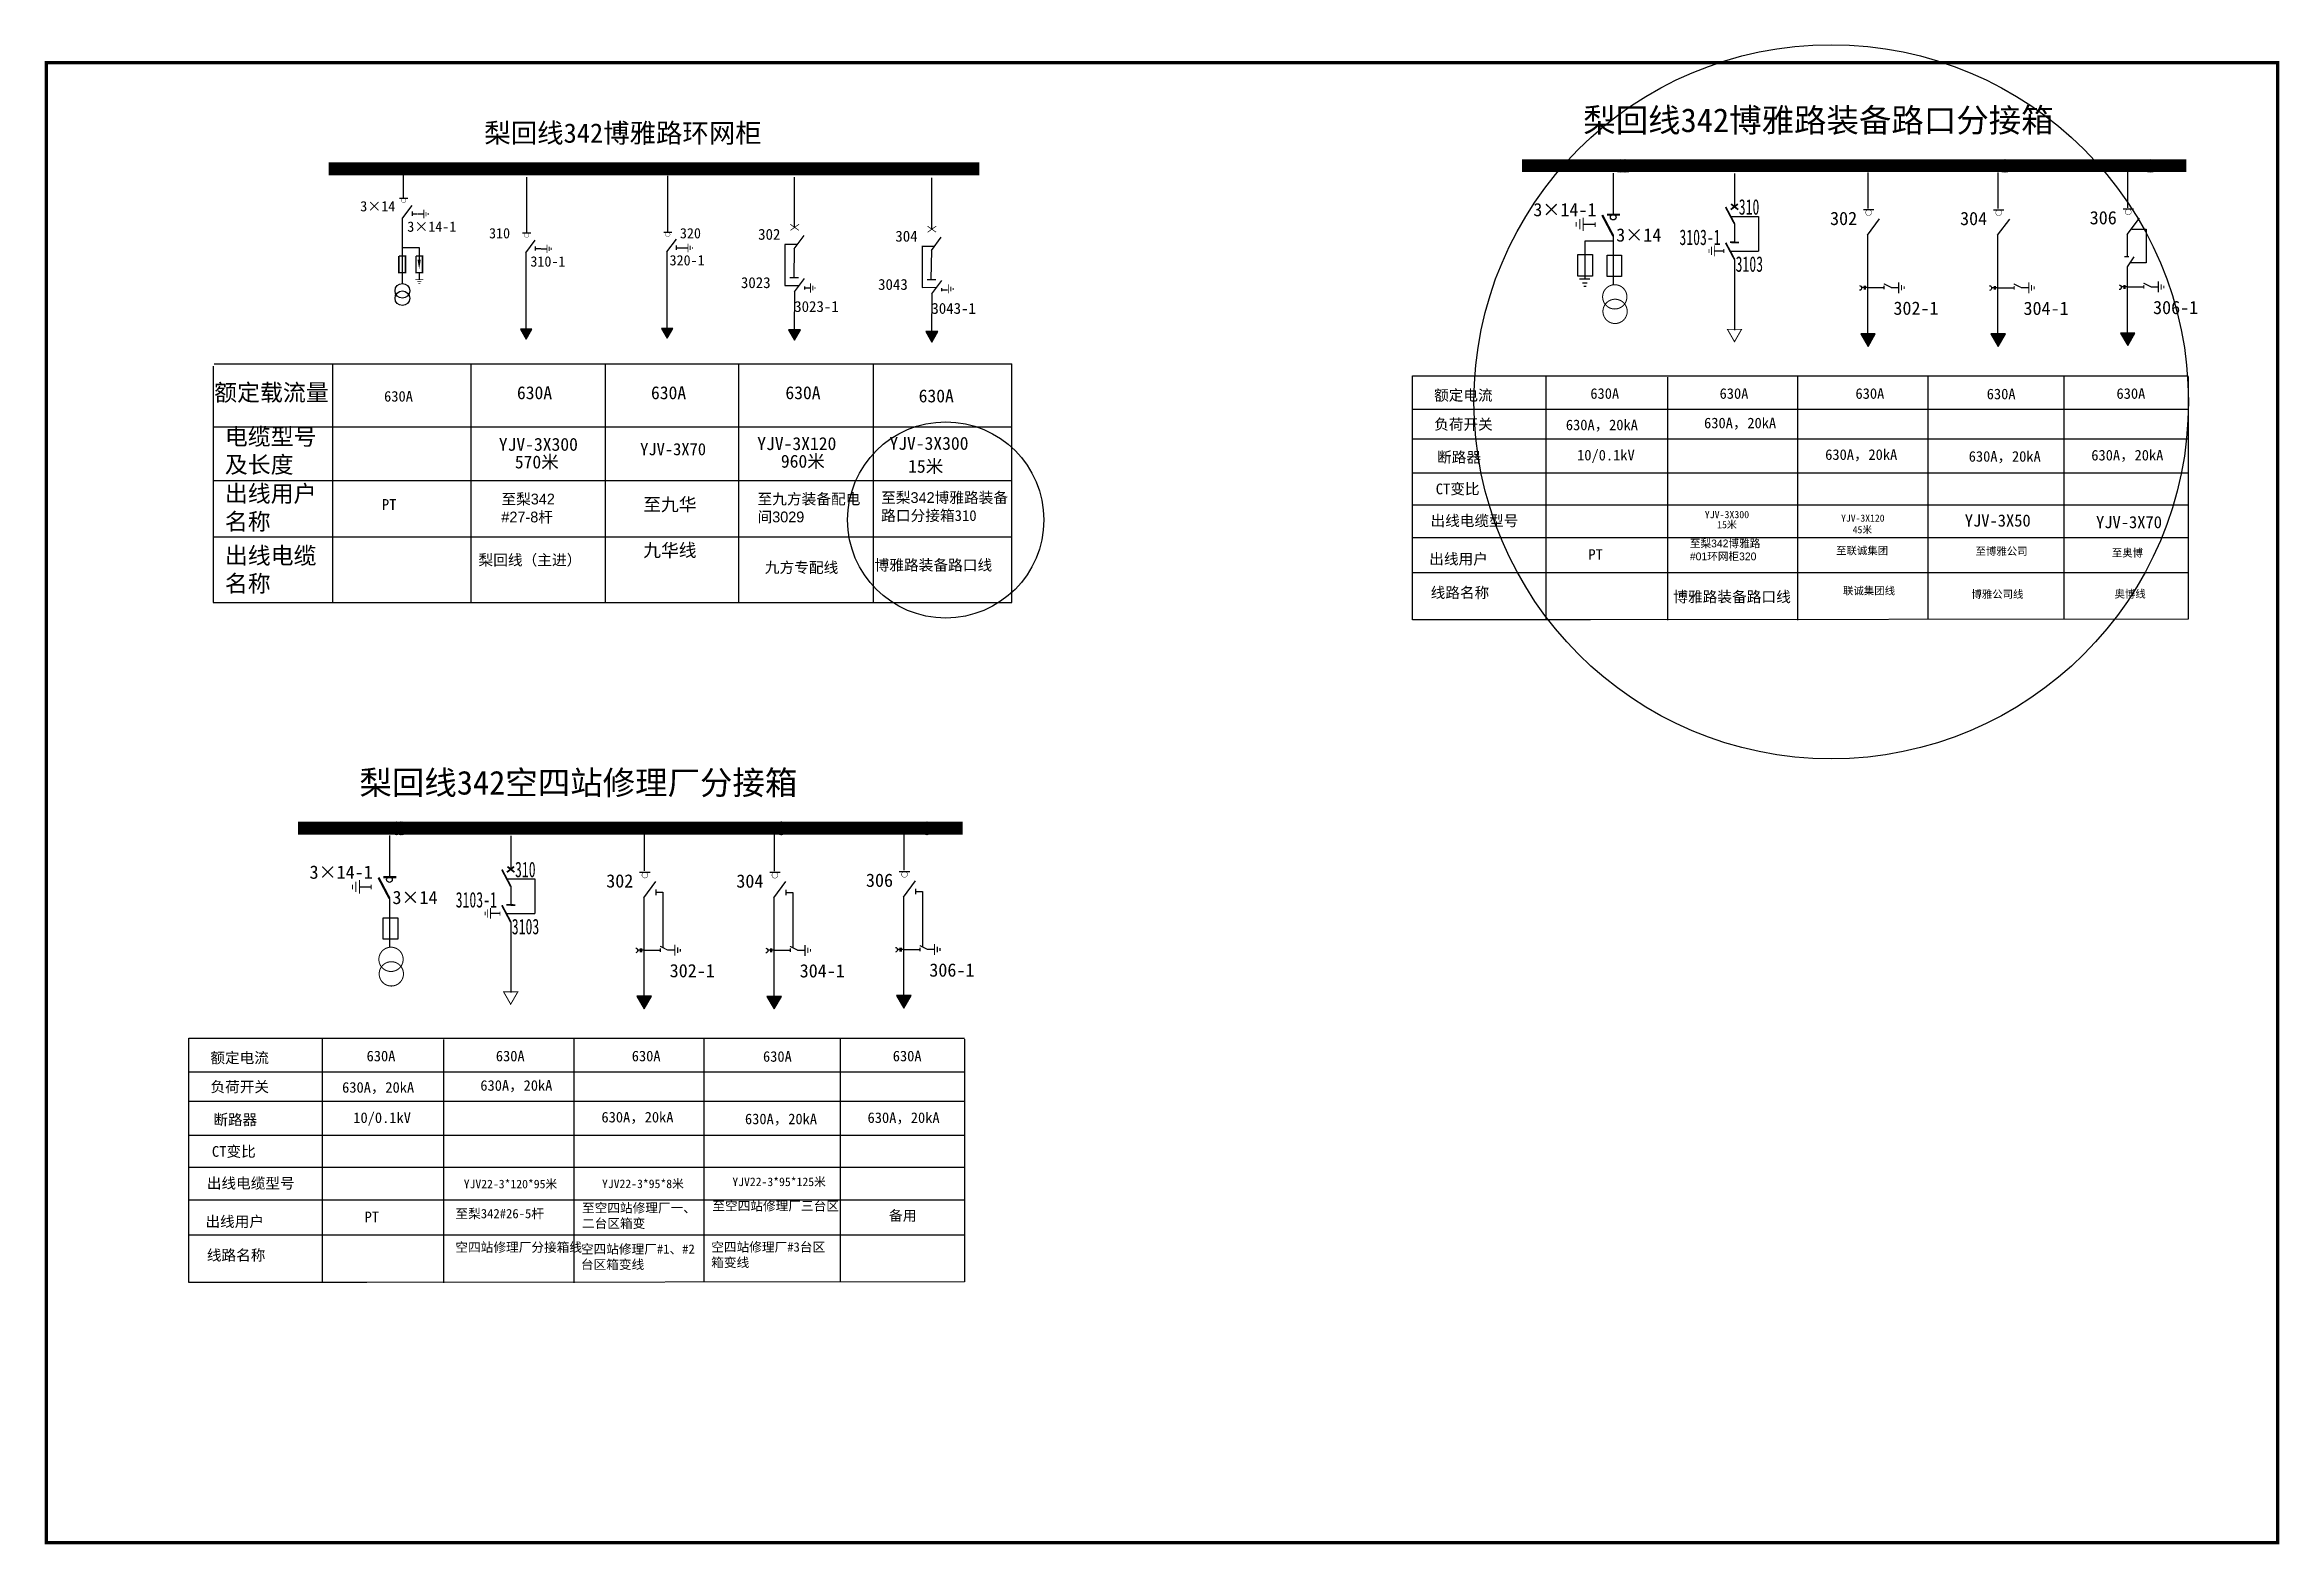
# Model space of a CAD drawing. Extents: x 159 to 505, y -240 to -8.
import ezdxf

# ---------------------------------------------------------------- set-up
doc = ezdxf.new("R2010")
doc.units = 0
doc.header["$LTSCALE"] = 0.774411
doc.layers.get('0').update_dxf_attribs({"linetype": 'CONTINUOUS'})
doc.layers.add('1', color=7, linetype='CONTINUOUS')
doc.layers.add('2', color=7, linetype='CONTINUOUS')
doc.styles.add('HZ', font='')
doc.styles.get("Standard").update_dxf_attribs({"font": '', "height": 2.5})
doc.styles.add('STYLE1', font='txt.shx', dxfattribs={"height": 2.6})
doc.styles.add('宋体', font='')
doc.styles.get('HZ').set_extended_font_data('SimSun')
doc.styles.get('Standard').set_extended_font_data('SimSun')
doc.styles.get('宋体').set_extended_font_data('SimSun')

# ---------------------------------------------------------------- blocks, each defined once
blk = doc.blocks.new('JD')
for points in [[(-2, 0.2), (-2, -0.2), (2, 0.2), (2, -0.2)], [(1, -1.2), (1, -0.8), (-1, -1.2), (-1, -0.8)], [(-0.5, -1.8), (-0.5, -2.2), (0.5, -1.8), (0.5, -2.2)]]:
    blk.add_trace(points)

msp = doc.modelspace()

# ---------------------------------------------------------------- hatches: boundary and pattern name
for color, points in [(0, [(255.46, -53.36), (256.33, -51.84), (254.58, -51.84)]), (0, [(233.61, -53.49), (234.49, -51.97), (232.73, -51.97)]), (7, [(275.16, -53.67), (276.09, -52.06), (274.23, -52.06)]), (7, [(296.4, -53.96), (297.33, -52.35), (295.47, -52.35)]), (0, [(441.35, -54.63), (442.48, -52.67), (440.22, -52.67)]), (0, [(461.48, -54.65), (462.61, -52.69), (460.35, -52.69)]), (0, [(481.55, -54.52), (482.68, -52.56), (480.42, -52.56)]), (0, [(251.88, -157.24), (253.02, -155.29), (250.75, -155.29)]), (0, [(272.02, -157.26), (273.15, -155.3), (270.89, -155.3)]), (0, [(292.09, -157.14), (293.22, -155.18), (290.96, -155.18)])]:
    msp.add_hatch(color=color).paths.add_polyline_path(points)

# ---------------------------------------------------------------- linework, layer by layer
at = {"color": 0}
for p, q in [((441.38, -33.26), (441.38, -27.68)), ((481.58, -33.16), (481.58, -27.57)), ((401.9, -27.79), (401.9, -34.35)), ((420.68, -27.84), (420.68, -33.11)), ((461.52, -33.28), (461.52, -27.7)), ((214, -31.67), (215.27, -31.67)), ((215.93, -33.76), (215.93, -34.42)), ((215.94, -34.09), (216.79, -34.09)), ((216.87, -34.12), (217.76, -34.12)), ((420.08, -34.5), (424.4, -34.5)), ((424.4, -34.5), (424.4, -39.87)), ((440.63, -33.45), (442.27, -33.45)), ((460.77, -33.47), (462.4, -33.47)), ((480.84, -33.34), (482.47, -33.34)), ((214.42, -34.73), (214.42, -44.94)), ((233.06, -37.05), (234.33, -37.05)), ((254.9, -36.93), (256.17, -36.93)), ((399.09, -35.77), (397.26, -35.77)), ((401.9, -37.52), (401.9, -45.11)), ((420.68, -35.64), (420.68, -38.53)), ((441.27, -37.41), (441.27, -53.02)), ((461.41, -37.43), (461.41, -53.04)), ((481.47, -37.3), (481.47, -40.73)), ((482.2, -36.46), (484.43, -36.46)), ((484.43, -36.46), (484.43, -41.71)), ((214.41, -39.32), (217.04, -39.32)), ((217.04, -39.32), (217.04, -41.24)), ((233.55, -40.13), (233.55, -52.23)), ((234.99, -39.14), (234.99, -39.8)), ((235, -39.47), (235.85, -39.47)), ((235.93, -39.5), (236.82, -39.5)), ((255.4, -40), (255.4, -52.11)), ((256.83, -39.02), (256.83, -39.68)), ((256.85, -39.35), (257.69, -39.35)), ((257.77, -39.36), (258.66, -39.36)), ((419.02, -39.87), (417.56, -39.87)), ((419.99, -39.87), (424.4, -39.87)), ((420.68, -41.16), (420.68, -52.11)), ((217.04, -43.27), (217.04, -44.26)), ((275.16, -46.19), (275.1, -52.35)), ((296.4, -46.48), (296.34, -52.63)), ((441.35, -45.53), (443.83, -45.53)), ((444.93, -45.51), (446.08, -45.51)), ((461.48, -45.55), (463.97, -45.55)), ((465.07, -45.53), (466.21, -45.53)), ((481.55, -45.42), (484.04, -45.42)), ((485.14, -45.4), (486.28, -45.4)), ((391.47, -59.18), (391.47, -96.99)), ((410.28, -59.39), (410.28, -97.05)), ((370.83, -64.38), (385.86, -64.38)), ((385.79, -64.38), (398.46, -64.38)), ((395.96, -64.38), (490.93, -64.38)), ((370.83, -68.95), (385.79, -68.95)), ((385.72, -68.95), (398.4, -68.95)), ((398.19, -68.95), (490.93, -68.95)), ((370.83, -79.16), (385.68, -79.16)), ((385.61, -79.16), (398.29, -79.16)), ((398.08, -79.16), (490.93, -79.16)), ((212.44, -130.4), (212.44, -136.97)), ((231.21, -130.46), (231.21, -135.72)), ((251.92, -135.88), (251.92, -130.29)), ((272.05, -135.9), (272.05, -130.31)), ((292.12, -135.77), (292.12, -130.18)), ((209.62, -138.38), (207.8, -138.38)), ((230.61, -137.12), (234.94, -137.12)), ((231.21, -138.25), (231.21, -141.14)), ((234.94, -137.12), (234.94, -142.48)), ((251.17, -136.06), (252.81, -136.06)), ((271.31, -136.08), (272.94, -136.08)), ((291.37, -135.96), (293.01, -135.96)), ((212.44, -140.13), (212.44, -147.72)), ((251.81, -140.02), (251.81, -155.63)), ((253.66, -138.76), (253.66, -139.61)), ((253.68, -139.19), (254.77, -139.19)), ((254.77, -139.19), (254.77, -147.76)), ((271.94, -140.04), (271.94, -155.65)), ((273.8, -138.78), (273.8, -139.62)), ((273.81, -139.2), (274.9, -139.2)), ((274.9, -139.2), (274.9, -147.78)), ((292.01, -139.92), (292.01, -155.52)), ((293.86, -138.65), (293.86, -139.5)), ((293.88, -139.08), (294.97, -139.08)), ((294.97, -139.08), (294.97, -147.65)), ((229.56, -142.48), (228.09, -142.48)), ((230.53, -142.48), (234.94, -142.48)), ((231.21, -143.78), (231.21, -154.72)), ((251.88, -148.15), (254.37, -148.15)), ((255.47, -148.12), (256.61, -148.12)), ((272.02, -148.17), (274.51, -148.17)), ((275.61, -148.14), (276.75, -148.14)), ((292.09, -148.04), (294.58, -148.04)), ((295.67, -148.01), (296.82, -148.01)), ((202.01, -161.8), (202.01, -199.61)), ((220.81, -162.01), (220.81, -199.66)), ((181.37, -167), (196.39, -167)), ((196.32, -167), (209, -167)), ((206.5, -167), (301.46, -167)), ((181.37, -171.56), (196.33, -171.56)), ((196.26, -171.56), (208.94, -171.56)), ((208.72, -171.56), (301.46, -171.56)), ((181.37, -181.78), (196.22, -181.78)), ((196.15, -181.78), (208.83, -181.78)), ((208.62, -181.78), (301.46, -181.78))]:
    msp.add_line(p, q, dxfattribs=at)
for p, q in [((214.55, -28.03), (214.55, -31.73)), ((273.65, -38.82), (275.6, -38.82)), ((273.67, -38.83), (273.67, -45.21)), ((275.1, -39.51), (275.04, -43.93)), ((294.88, -39.11), (296.84, -39.11)), ((294.91, -39.12), (294.91, -45.49)), ((296.34, -39.8), (296.28, -44.21)), ((274.44, -43.97), (275.78, -43.97)), ((295.68, -44.26), (297.02, -44.26)), ((273.67, -45.21), (275.88, -45.2)), ((276.68, -45.56), (277.62, -45.56)), ((294.91, -45.49), (297.12, -45.48)), ((297.91, -45.85), (298.85, -45.85))]:
    msp.add_line(p, q)
at = {"color": 7}
for p, q in [((233.69, -37.05), (233.69, -28.42)), ((255.53, -36.93), (255.53, -28.23)), ((275.17, -36.2), (275.17, -28.42)), ((296.41, -36.48), (296.41, -28.51))]:
    msp.add_line(p, q, dxfattribs=at)
at = {"color": 7, "linetype": 'Continuous'}
for p, q in [((401.88, -38.35), (397.52, -38.35)), ((397.52, -38.35), (397.52, -44.11)), ((481.07, -40.73), (481.74, -40.73)), ((482.52, -40.77), (481.45, -42.29)), ((396.67, -44.19), (398.28, -44.19)), ((397.13, -44.81), (397.86, -44.81)), ((481.45, -42.29), (481.45, -52.56)), ((397.36, -45.31), (397.71, -45.31))]:
    msp.add_line(p, q, dxfattribs=at)
at = {"linetype": 'ByBlock'}
for p, q in [((185.13, -57.68), (185.13, -94.29)), ((185.3, -57.35), (308.8, -57.35)), ((203.62, -57.35), (203.62, -94.29)), ((225.03, -57.35), (225.03, -94.29)), ((245.84, -57.35), (245.84, -94.29)), ((266.5, -57.35), (266.5, -94.29)), ((287.31, -57.35), (287.31, -94.29)), ((308.8, -94.29), (308.8, -57.35)), ((185.3, -67.09), (308.8, -67.09)), ((185.3, -75.41), (308.8, -75.41)), ((185.3, -84.14), (308.8, -84.14)), ((185.13, -94.29), (308.81, -94.29))]:
    msp.add_line(p, q, dxfattribs=at)
at = {"linetype": 'Continuous', "const_width": 0.5}
msp.add_lwpolyline([(159.31, -10.69), (504.77, -10.69), (504.77, -239.92), (159.31, -239.92)], close=True, dxfattribs=at)
for points, const_width in [([(203.02, -27.12), (303.78, -27.12)], 2), ([(274.49, -35.72), (275.83, -36.66)], 0.114), ([(274.52, -36.67), (275.86, -35.7)], 0.114), ([(295.73, -36), (297.07, -36.95)], 0.114), ([(295.76, -36.95), (297.1, -35.99)], 0.114), ([(274.44, -43.97), (275.78, -43.97)], 0.114), ([(295.68, -44.26), (297.02, -44.26)], 0.114)]:
    msp.add_lwpolyline(points, dxfattribs=dict(const_width=const_width))
at = {"color": 0}
for points, const_width in [([(387.76, -26.64), (490.65, -26.64)], 2), ([(214, -31.67), (215.27, -31.67)], 0.108), ([(401.9, -37.52), (400.2, -34.29)], 0.341), ([(402.95, -34.23), (400.93, -34.22)], 0.341), ([(420.68, -35.64), (419.31, -33.05)], 0.273), ([(421.19, -32.59), (420.1, -33.45)], 0.273), ([(420.16, -32.59), (421.25, -33.45)], 0.273), ([(440.63, -33.45), (442.27, -33.45)], 0.139), ([(460.77, -33.47), (462.4, -33.47)], 0.139), ([(480.84, -33.34), (482.47, -33.34)], 0.139), ([(233.06, -37.05), (234.33, -37.05)], 0.108), ([(254.9, -36.93), (256.17, -36.93)], 0.108), ([(396.18, -35.38), (396.18, -36.11)], 0.149), ([(396.71, -34.92), (396.71, -36.52)], 0.149), ([(397.24, -34.68), (397.24, -36.77)], 0.149), ([(399.09, -35.4), (399.09, -36.14)], 0.149), ([(213.89, -40.63), (213.89, -43.2), (214.92, -43.2), (214.92, -40.63), (213.93, -40.63)], 0.217), ([(216.53, -40.63), (216.53, -43.2), (217.55, -43.2), (217.55, -40.63), (216.56, -40.63)], 0.217), ([(416.72, -39.56), (416.72, -40.15)], 0.119), ([(417.12, -39.19), (417.12, -40.48)], 0.119), ([(417.54, -39), (417.54, -40.67)], 0.119), ([(419.02, -39.57), (419.02, -40.16)], 0.119), ([(420.68, -41.16), (419.31, -38.58)], 0.273), ([(421.37, -38.55), (419.98, -38.5)], 0.273), ([(443.79, -44.93), (445, -45.53)], 0.182), ([(463.92, -44.95), (465.14, -45.55)], 0.182), ([(483.99, -44.82), (485.21, -45.42)], 0.182), ([(443.83, -45.25), (443.83, -45.81)], 0.182), ([(463.97, -45.27), (463.97, -45.83)], 0.182), ([(484.04, -45.14), (484.04, -45.7)], 0.182), ([(198.29, -129.26), (301.19, -129.26)], 2), ([(206.71, -137.99), (206.71, -138.73)], 0.149), ([(207.25, -137.54), (207.25, -139.14)], 0.149), ([(207.78, -137.29), (207.78, -139.38)], 0.149), ([(209.62, -138.01), (209.62, -138.75)], 0.149), ([(212.44, -140.13), (210.74, -136.9)], 0.341), ([(213.48, -136.84), (211.47, -136.83)], 0.341), ([(231.21, -138.25), (229.85, -135.67)], 0.273), ([(231.73, -135.21), (230.63, -136.07)], 0.273), ([(230.7, -135.21), (231.79, -136.07)], 0.273), ([(251.17, -136.06), (252.81, -136.06)], 0.139), ([(271.31, -136.08), (272.94, -136.08)], 0.139), ([(291.37, -135.96), (293.01, -135.96)], 0.139), ([(227.66, -141.81), (227.66, -143.09)], 0.119), ([(228.08, -141.61), (228.08, -143.29)], 0.119), ([(231.21, -143.78), (229.85, -141.19)], 0.273), ([(231.91, -141.17), (230.52, -141.12)], 0.273), ([(227.26, -142.17), (227.26, -142.76)], 0.119), ([(229.56, -142.19), (229.56, -142.78)], 0.119), ([(254.33, -147.54), (255.54, -148.15)], 0.182), ([(254.37, -147.87), (254.37, -148.43)], 0.182), ([(274.46, -147.56), (275.68, -148.17)], 0.182), ([(274.51, -147.89), (274.51, -148.45)], 0.182), ([(294.53, -147.43), (295.74, -148.04)], 0.182), ([(294.58, -147.76), (294.58, -148.32)], 0.182)]:
    msp.add_lwpolyline(points, dxfattribs=dict(at, const_width=const_width))
for points, const_width in [([(214.27, -32.02, 1), (214.98, -32.02, 1)], 0.0539), ([(440.99, -33.91, 1), (441.89, -33.91, 1)], 0.0695), ([(461.13, -33.92, 1), (462.03, -33.92, 1)], 0.0695), ([(481.19, -33.8, 1), (482.1, -33.8, 1)], 0.0695), ([(233.34, -37.41, 1), (234.04, -37.41, 1)], 0.0539), ([(255.18, -37.28, 1), (255.88, -37.28, 1)], 0.0539), ([(404.02, -46.96, -1), (400.26, -46.96, -1)], 0.159), ([(404.07, -49.21, -1), (400.31, -49.21, -1)], 0.159), ([(251.53, -136.52, 1), (252.43, -136.52, 1)], 0.0695), ([(271.66, -136.54, 1), (272.57, -136.54, 1)], 0.0695), ([(291.73, -136.41, 1), (292.63, -136.41, 1)], 0.0695), ([(214.56, -149.57, -1), (210.8, -149.57, -1)], 0.159), ([(214.61, -151.82, -1), (210.85, -151.82, -1)], 0.159)]:
    msp.add_lwpolyline(points, format="xyb", close=True, dxfattribs=dict(at, const_width=const_width))
for points, format in [([(217.04, -41.21, 0.506, 0, 0), (217.04, -42.66, 0, 0, 0)], "xyseb"), ([(440.02, -45.21, -0.877934), (440.04, -45.95)], "xyb"), ([(460.16, -45.23, -0.877934), (460.17, -45.97)], "xyb"), ([(480.23, -45.1, -0.877934), (480.24, -45.84)], "xyb"), ([(250.56, -147.83, -0.877934), (250.58, -148.56)], "xyb"), ([(270.7, -147.84, -0.877934), (270.71, -148.58)], "xyb"), ([(290.77, -147.72, -0.877934), (290.78, -148.45)], "xyb")]:
    msp.add_lwpolyline(points, format=format, dxfattribs=at)
at = {"color": 0, "linetype": 'Continuous'}
for points in [[(396.42, -40.42), (398.67, -40.42), (398.67, -43.73), (396.42, -43.73)], [(400.96, -40.51), (403.2, -40.51), (403.2, -43.82), (400.96, -43.82)], [(211.49, -143.12), (213.73, -143.12), (213.73, -146.43), (211.49, -146.43)]]:
    msp.add_lwpolyline(points, close=True, dxfattribs=at)
at = {"color": 7, "linetype": 'Continuous'}
msp.add_lwpolyline([(484.43, -41.71), (481.88, -41.71)], dxfattribs=at)
for points in [[(276.69, -45.35), (276.69, -45.81)], [(297.93, -45.64), (297.93, -46.09)]]:
    msp.add_lwpolyline(points)
at = {"color": 0}
for points in [[(440.73, -45.52), (440.35, -45.52)], [(440.73, -45.27), (440.73, -45.82)], [(440.9, -45.27), (440.9, -45.82)], [(441.35, -45.52), (440.9, -45.52)], [(460.87, -45.54), (460.49, -45.54)], [(460.87, -45.29), (460.87, -45.84)], [(461.04, -45.29), (461.04, -45.84)], [(461.48, -45.54), (461.04, -45.54)], [(480.94, -45.42), (480.55, -45.42)], [(480.94, -45.16), (480.94, -45.71)], [(481.11, -45.16), (481.11, -45.71)], [(481.55, -45.42), (481.11, -45.42)], [(251.27, -148.14), (250.89, -148.14)], [(251.27, -147.88), (251.27, -148.44)], [(251.44, -147.88), (251.44, -148.44)], [(251.88, -148.14), (251.44, -148.14)], [(271.41, -148.16), (271.02, -148.16)], [(271.41, -147.9), (271.41, -148.45)], [(271.58, -147.9), (271.58, -148.45)], [(272.02, -148.16), (271.58, -148.16)], [(291.48, -148.03), (291.09, -148.03)], [(291.48, -147.77), (291.48, -148.33)], [(291.65, -147.77), (291.65, -148.33)], [(292.09, -148.03), (291.65, -148.03)]]:
    msp.add_lwpolyline(points, dxfattribs=at)
for points in [[(255.46, -53.36), (256.33, -51.84), (254.58, -51.84)], [(233.61, -53.49), (234.49, -51.97), (232.73, -51.97)], [(441.35, -54.63), (442.48, -52.67), (440.22, -52.67)], [(461.48, -54.65), (462.61, -52.69), (460.35, -52.69)], [(481.55, -54.52), (482.68, -52.56), (480.42, -52.56)], [(251.88, -157.24), (253.02, -155.29), (250.75, -155.29)], [(272.02, -157.26), (273.15, -155.3), (270.89, -155.3)], [(292.09, -157.14), (293.22, -155.18), (290.96, -155.18)]]:
    msp.add_lwpolyline(points, close=True, dxfattribs=at)
at = {"color": 7}
for points in [[(275.16, -53.67), (276.09, -52.06), (274.23, -52.06)], [(296.4, -53.96), (297.33, -52.35), (295.47, -52.35)]]:
    msp.add_lwpolyline(points, close=True, dxfattribs=at)
at = {"color": 0, "const_width": 0.153}
for points in [[(419.58, -51.99), (420.68, -53.91), (421.77, -51.99)], [(230.12, -154.61), (231.21, -156.52), (232.31, -154.61)]]:
    msp.add_lwpolyline(points, close=True, dxfattribs=at)
at = {"color": 1, "linetype": 'Continuous'}
for centre, radius in [((435.65, -63.21), 55.31), ((298.56, -81.52), 15.19)]:
    msp.add_circle(centre, radius, dxfattribs=at)
at = {"color": 0}
for centre, radius in [((403.01, -26.67), 0.996), ((403.63, -26.67), 0.996), ((403.87, -26.67), 0.996), ((462.48, -26.67), 0.996), ((462.58, -26.67), 0.996), ((485.08, -26.67), 0.996), ((401.9, -34.61), 0.444), ((214.44, -46.03), 1.14), ((214.44, -47.17), 1.14), ((213.55, -129.28), 0.996), ((214.17, -129.28), 0.996), ((214.41, -129.28), 0.996), ((273.02, -129.28), 0.996), ((273.11, -129.28), 0.996), ((295.62, -129.28), 0.996), ((212.44, -137.22), 0.444)]:
    msp.add_circle(centre, radius, dxfattribs=at)
at = {"layer": '1', "color": 0}
for points in [[(440.02, -45.2, -0.877934), (440.04, -45.94)], [(460.16, -45.22, -0.877934), (460.17, -45.96)], [(480.23, -45.09, -0.877934), (480.24, -45.83)], [(250.56, -147.82, -0.877934), (250.57, -148.55)], [(270.7, -147.84, -0.877934), (270.71, -148.57)], [(290.76, -147.71, -0.877934), (290.78, -148.45)]]:
    msp.add_lwpolyline(points, format="xyb", dxfattribs=at)
at = {"layer": '2', "color": 0}
for p, q in [((214.49, -34.74), (215.95, -32.79)), ((255.4, -40), (256.86, -38.05)), ((441.27, -37.41), (443.15, -34.9)), ((461.41, -37.43), (463.29, -34.92)), ((481.47, -37.3), (483.36, -34.79)), ((233.55, -40.13), (235.01, -38.18)), ((370.83, -59.18), (385.79, -59.18)), ((370.83, -96.99), (370.83, -59.18)), ((385.72, -59.18), (398.4, -59.18)), ((398.19, -59.18), (490.93, -59.18)), ((430.43, -59.22), (430.43, -97.05)), ((450.59, -59.34), (450.59, -96.8)), ((471.67, -59.34), (471.67, -96.93)), ((490.93, -59.32), (490.93, -96.9)), ((370.83, -74.2), (395.78, -74.2)), ((385.41, -74.2), (398.09, -74.2)), ((397.87, -74.2), (490.93, -74.2)), ((370.83, -84.21), (490.93, -84.21)), ((385.79, -89.68), (370.83, -89.68)), ((398.4, -89.68), (385.72, -89.68)), ((490.93, -89.68), (398.19, -89.68)), ((385.79, -96.99), (370.83, -96.99)), ((398.4, -96.99), (385.72, -96.99)), ((490.93, -96.9), (398.19, -96.99)), ((251.81, -140.02), (253.69, -137.51)), ((271.94, -140.04), (273.83, -137.53)), ((292.01, -139.92), (293.89, -137.4)), ((181.37, -161.8), (196.33, -161.8)), ((181.37, -199.61), (181.37, -161.8)), ((196.26, -161.8), (208.94, -161.8)), ((208.72, -161.8), (301.46, -161.8)), ((240.97, -161.83), (240.97, -199.66)), ((261.13, -161.95), (261.13, -199.42)), ((282.21, -161.95), (282.21, -199.54)), ((301.46, -161.93), (301.46, -199.52)), ((181.37, -176.81), (206.32, -176.81)), ((195.95, -176.81), (208.62, -176.81)), ((208.41, -176.81), (301.46, -176.81)), ((181.37, -186.82), (301.46, -186.82)), ((196.33, -192.29), (181.37, -192.29)), ((208.94, -192.29), (196.26, -192.29)), ((301.46, -192.29), (208.72, -192.29)), ((196.33, -199.61), (181.37, -199.61)), ((208.94, -199.61), (196.26, -199.61)), ((301.46, -199.52), (208.72, -199.61))]:
    msp.add_line(p, q, dxfattribs=at)
at = {"layer": '2'}
for p, q in [((275.1, -39.51), (276.65, -37.45)), ((296.34, -39.8), (297.88, -37.73)), ((275.16, -46.19), (276.71, -44.13)), ((296.4, -46.48), (297.95, -44.41))]:
    msp.add_line(p, q, dxfattribs=at)

# ---------------------------------------------------------------- block references
at = {"color": 0, "rotation": 90}
for p, xscale, yscale, zscale in [((217.77, -34.14), 0.3297305593027886, 0.3297305593027886, 0.3297305593611308), ((236.83, -39.52), 0.3297305593027886, 0.3297305593027886, 0.3297305593611308), ((258.67, -39.38), 0.3297305593027886, 0.3297305593027886, 0.3297305593611308), ((446.09, -45.54), 0.4250017950198526, 0.4250017950198526, 0.4250017950949055), ((466.23, -45.56), 0.4250017950198526, 0.4250017950198526, 0.4250017950949055), ((486.3, -45.43), 0.4250017950198526, 0.4250017950198526, 0.4250017950949055), ((256.63, -148.16), 0.4250017950198526, 0.4250017950198526, 0.4250017950949055), ((276.77, -148.18), 0.4250017950198526, 0.4250017950198526, 0.4250017950949055), ((296.83, -148.05), 0.4250017950198526, 0.4250017950198526, 0.4250017950949055)]:
    msp.add_blockref('JD', p, dxfattribs=dict(at, xscale=xscale, yscale=yscale, zscale=zscale))
at = {"color": 0, "xscale": 0.3036991993994889, "yscale": 0.3036991993576521, "zscale": 0.3036991994115678}
msp.add_blockref('JD', (217.06, -44.31), dxfattribs=at)
at = {"xscale": 0.3495080551147112, "yscale": 0.3495080551147112, "zscale": 0.3495080551767315, "rotation": 90}
for p in [(277.63, -45.59), (299.01, -45.74)]:
    msp.add_blockref('JD', p, dxfattribs=at)

# ---------------------------------------------------------------- texts
at = {"color": 0, "style": 'HZ'}
for s, height, p in [('梨回线342博雅路装备路口分接箱', 3.6831, (397.26, -21.44)), ('额定电流', 1.661, (374.17, -63.03)), ('负荷开关', 1.661, (374.19, -67.53)), ('断路器', 1.661, (374.63, -72.62)), ('CT变比', 1.661, (374.42, -77.54)), ('出线电缆型号', 1.661, (373.62, -82.46)), ('出线用户', 1.661, (373.42, -88.39)), ('线路名称', 1.661, (373.64, -93.6)), ('梨回线342空四站修理厂分接箱', 3.6831, (207.79, -124.05)), ('额定电流', 1.661, (184.71, -165.65)), ('负荷开关', 1.661, (184.73, -170.14)), ('断路器', 1.661, (185.17, -175.23)), ('CT变比', 1.661, (184.95, -180.15)), ('出线电缆型号', 1.661, (184.16, -185.07)), ('出线用户', 1.661, (183.95, -191.01)), ('线路名称', 1.661, (184.17, -196.22))]:
    msp.add_text(s, height=height, dxfattribs=at).set_placement(p)
at = {"style": 'HZ'}
msp.add_text('梨回线342博雅路环网柜', height=3, dxfattribs=at).set_placement((227.12, -23.09))
at = {"color": 0}
for s, height, p in [('3×14', 1.594, (207.92, -33.72)), ('3×14-1', 2.055, (389.53, -34.48)), ('302', 2.055, (435.47, -35.84)), ('304', 2.055, (455.6, -35.85)), ('306', 2.055, (475.67, -35.73)), ('3×14-1', 1.594, (215.2, -36.88)), ('310', 1.594, (227.86, -37.9)), ('320', 1.594, (257.41, -37.9)), ('302', 1.69, (269.52, -38.12)), ('304', 1.69, (290.76, -38.41)), ('3×14', 2.055, (402.36, -38.4)), ('310-1', 1.594, (234.26, -42.27)), ('320-1', 1.594, (255.81, -42.09)), ('3023', 1.69, (266.85, -45.6)), ('3043', 1.69, (288.09, -45.88)), ('3023-1', 1.69, (275.1, -49.3)), ('3043-1', 1.69, (296.34, -49.59)), ('302-1', 2.055, (445.28, -49.74)), ('304-1', 2.055, (465.42, -49.76)), ('306-1', 2.055, (485.48, -49.63)), ('630A', 1.639, (211.61, -63.18)), ('630A', 1.639, (398.36, -62.75)), ('630A', 1.639, (418.37, -62.75)), ('630A', 1.639, (439.41, -62.75)), ('630A', 1.639, (459.73, -62.82)), ('630A', 1.639, (479.82, -62.75)), ('630A，20kA', 1.639, (415.97, -67.31)), ('630A，20kA', 1.639, (394.57, -67.61)), ('10/0.1kV', 1.639, (396.31, -72.29)), ('630A，20kA', 1.639, (434.72, -72.21)), ('630A，20kA', 1.639, (456.94, -72.49)), ('630A，20kA', 1.639, (475.92, -72.3)), ('PT', 1.639, (398.06, -87.68)), ('3×14-1', 2.055, (200.07, -137.09)), ('302', 2.055, (246, -138.45)), ('304', 2.055, (266.14, -138.47)), ('306', 2.055, (286.21, -138.34)), ('3×14', 2.055, (212.9, -141.01)), ('302-1', 2.055, (255.82, -152.35)), ('304-1', 2.055, (275.95, -152.37)), ('306-1', 2.055, (296.02, -152.25)), ('630A', 1.639, (208.9, -165.36)), ('630A', 1.639, (228.91, -165.36)), ('630A', 1.639, (249.95, -165.36)), ('630A', 1.639, (270.27, -165.43)), ('630A', 1.639, (290.36, -165.36)), ('630A，20kA', 1.639, (205.11, -170.22)), ('630A，20kA', 1.639, (226.51, -169.92)), ('10/0.1kV', 1.639, (206.84, -174.91)), ('630A，20kA', 1.639, (245.26, -174.83)), ('630A，20kA', 1.639, (267.48, -175.1)), ('630A，20kA', 1.639, (286.46, -174.91)), ('YJV22-3*95*125米', 1.3284, (265.53, -184.69)), ('YJV22-3*120*95米', 1.3284, (223.94, -185.03)), ('YJV22-3*95*8米', 1.3284, (245.35, -185)), ('PT', 1.639, (208.6, -190.29))]:
    msp.add_text(s, height=height, dxfattribs=at).set_placement(p)
at = {"color": 0, "style": '宋体', "width": 0.65}
for s, p in [('310', (421.34, -34.23)), ('3103-1', (412.15, -38.93)), ('3103', (420.85, -43.08)), ('310', (231.88, -136.85)), ('3103-1', (222.69, -141.54)), ('3103', (231.38, -145.69))]:
    msp.add_text(s, height=2.403, dxfattribs=at).set_placement(p)
at = {"linetype": 'ByBlock'}
for s, p in [('630A', (232.18, -62.81)), ('630A', (252.93, -62.81)), ('630A', (273.74, -62.81)), ('630A', (294.37, -63.3)), ('YJV-3X300', (229.37, -70.8)), ('YJV-3X120', (269.38, -70.69)), ('YJV-3X300', (289.84, -70.65)), ('570米', (231.85, -73.53)), ('960米', (273.04, -73.42)), ('15米', (292.73, -74.2))]:
    msp.add_text(s, height=2, dxfattribs=at).set_placement(p)
for s, height, p in [('YJV-3X70', 1.875, (251.25, -71.49)), ('YJV-3X300', 1.121, (416.08, -81.24)), ('15米', 1.121, (417.98, -82.8)), ('YJV-3X120', 1.099, (437.18, -81.78)), ('45米', 1.099, (438.98, -83.57)), ('YJV-3X50', 1.875, (456.33, -82.54)), ('YJV-3X70', 1.875, (476.65, -82.79))]:
    msp.add_text(s, height=height).set_placement(p)
at = {"linetype": 'ByBlock', "attachment_point": 1, "style": 'STYLE1'}
for s, insert, char_height, width in [('{\\f\uffbfﾬￌﾣﾤ_GB2312|b0|i0|c134|p49;额定载流量}', (185.3, -60.47), 2.6, 28.7366), ('{\\f\uffbfﾬￌﾣﾤ_GB2312|b0|i0|c134|p49;电缆型号及长度}', (186.96, -67.31), 2.6, 14.4991), ('{\\f\uffbfﾬￌﾣﾤ_GB2312|b0|i0|c134|p49;出线用户名称}', (186.96, -76.13), 2.6, 14.4991), ('{\\fSimSun|b0|i0|c134|p2;PT}', (211.26, -78.28), 1.6688, 14.8913), ('{\\fSimSun|b0|i0|c134|p2;至梨\\f\uffbfﾬￌﾣﾤ_GB2312|b0|i0|c134|p49;342\\P#27-8\\fSimSun|b0|i0|c134|p2;杆}', (229.77, -77.44), 1.6688, 15.2797), ('{\\f\uffbfﾬￌﾣﾤ_GB2312|b0|i0|c134|p49;至九方装备配电间3029}', (269.42, -77.43), 1.6688, 18.0489), ('{\\fSimSun|b0|i0|c134|p2;至梨\\f\uffbfﾬￌﾣﾤ_GB2312|b0|i0|c134|p49;342\\fSimSun|b0|i0|c134|p2;博雅路装备路口分接箱310}', (288.56, -77.22), 1.6688, 20.2753), ('{\\f\uffbfﾬￌﾣﾤ_GB2312|b0|i0|c134|p49;出线电缆名称}', (186.96, -85.73), 2.6, 14.4991), ('{\\fSimSun|b0|i0|c134|p2;梨回线（主进）}', (226.22, -86.88), 1.6688, 20.0487), ('{\\f\uffbfﾬￌﾣﾤ_GB2312|b0|i0|c134|p49;九方专配线}', (270.55, -88.04), 1.6688, 20.0487), ('{\\fSimSun|b0|i0|c134|p2;博雅路装备路口线}', (287.54, -87.67), 1.6688, 20.0487), ('{\\fSimSun|b0|i0|c134|p2;博雅路装备路口线}', (411.19, -92.58), 1.6688, 20.0487)]:
    msp.add_mtext(s, dxfattribs=dict(at, insert=insert, char_height=char_height, width=width))
at = {"color": 1, "linetype": 'Continuous', "attachment_point": 1, "style": 'STYLE1'}
for s, insert, char_height, width in [('{\\f\uffbfﾬￌﾣﾤ_GB2312|b0|i0|c134|p49;\\C7;至九华}', (251.73, -78.11), 2.0147, 13.953), ('{\\f\uffbfﾬￌﾣﾤ_GB2312|b0|i0|c134|p49;\\C0;九华线}', (251.73, -85.2), 2.0147, 13.953), ('{\\f\uffbfﾬￌﾣﾤ_GB2312|b0|i0|c134|p49;\\C7;至梨342博雅路\\P#01环网柜320}', (413.77, -84.55), 1.2044, 16.4255), ('{\\f\uffbfﾬￌﾣﾤ_GB2312|b0|i0|c134|p49;\\C7;至联诚集团}', (436.41, -85.67), 1.1807, 8.1771), ('{\\fSimSun|b0|i0|c134|p2;\\C7;至博雅公司}', (458, -85.77), 1.1807, 8.1771), ('{\\fSimSun|b0|i0|c134|p2;\\C7;至奥博}', (479.11, -86.02), 1.1807, 8.1771), ('{\\f\uffbfﾬￌﾣﾤ_GB2312|b0|i0|c134|p49;\\C7;联诚集团\\C0;线}', (437.48, -91.89), 1.1807, 8.1771), ('{\\fSimSun|b0|i0|c134|p2;\\C7;博雅公司线}', (457.36, -92.43), 1.1807, 9.464), ('{\\fSimSun|b0|i0|c134|p2;\\C7;奥博线}', (479.52, -92.38), 1.1807, 8.1771)]:
    msp.add_mtext(s, dxfattribs=dict(at, insert=insert, char_height=char_height, width=width))
at = {"color": 0, "attachment_point": 1, "style": 'HZ'}
for s, insert, char_height, width in [('至梨342#26-5杆', (222.66, -188.23), 1.4372, 18.8581), ('至空四站修理厂一、二台区箱变', (242.25, -187.35), 1.4372, 18.8581), ('至空四站修理厂三台区', (262.43, -187.04), 1.437, 18.8581), ('备用', (289.76, -188.47), 1.58, 18.9793), ('空四站修理厂分接箱线', (222.65, -193.44), 1.437, 18.8581), ('空四站修理厂#1、#2台区箱变线', (242.08, -193.72), 1.4372, 18.8581), ('空四站修理厂#3台区箱变线', (262.26, -193.4), 1.4372, 18.8581)]:
    msp.add_mtext(s, dxfattribs=dict(at, insert=insert, char_height=char_height, width=width))

doc.saveas('drawing.dxf')
